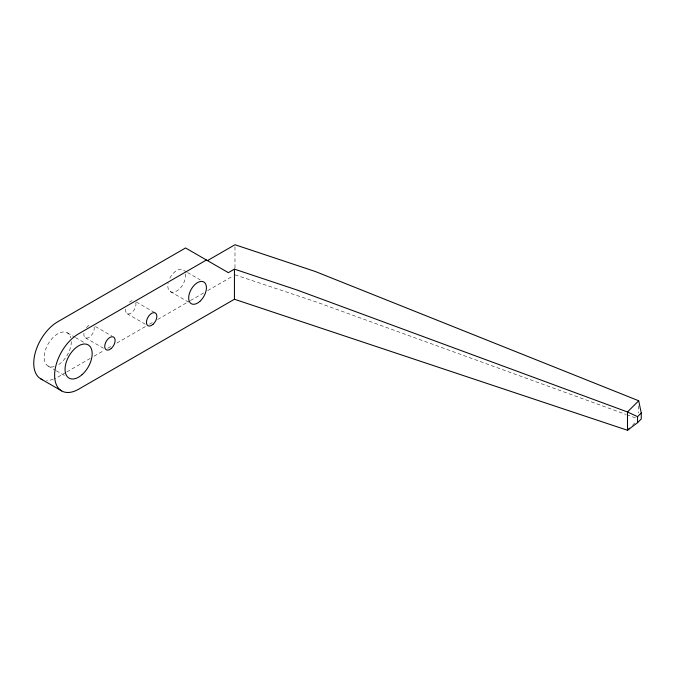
<?xml version="1.0" encoding="UTF-8"?>
<svg xmlns="http://www.w3.org/2000/svg" width="675" height="675" viewBox="0 0 675 675"><rect width="100%" height="100%" fill="white"/><g stroke="black" fill="none" stroke-linecap="round" stroke-linejoin="round"><path stroke-width="0.51" stroke-dasharray="3.38 2.53" d="M632.391 425.368L635.892 421.867M65.931 372.448L57.746 377.173A33.936 19.592 -60 0 1 54.169 378.928M66.833 371.925L90.467 358.282M94.103 356.181L104.102 350.409M107.738 348.308L111.375 346.216M116.826 343.06L145.91 326.27M149.546 324.169L152.272 322.599M157.722 319.452L189.54 301.084M190.443 300.561L204.078 292.688M207.714 290.587L233.162 275.898M234.984 274.843L315.293 301.615L625.835 414.399M626.822 414.754L635.723 417.985M186.587 272.025L182.959 269.933A12.538 7.239 -60 0 0 169.315 279.366M187.498 272.548L200.197 279.88M170.412 291.659L188.561 302.13M136.282 301.953L154.432 312.432M127.094 313.689L145.235 324.16M95.453 326.573L111.788 336.007M85.362 337.778L103.503 348.258M67.34 332.851L74.596 337.044M75.499 337.567L84.578 342.807M48.153 366.078L55.418 370.263M56.32 370.786L65.391 376.026M638.693 405.852L638.693 412.965M234.984 246.805L234.984 268.616M94.087 326.928A7.374 4.261 -60 0 1 89.049 337.416A7.374 4.261 -60 0 1 84.004 332.741M86.442 327.679A7.374 4.261 -60 0 1 90.399 324.793M185.422 273.974A12.538 7.239 -60 0 1 176.302 291.246A12.538 7.239 -60 0 1 168.117 283.087M53.283 379.266A33.936 19.592 -60 0 1 46.659 380.438M54.236 366.618A19.178 11.078 -60 0 1 48.153 343.929A19.178 11.078 -60 0 1 70.85 337.846M71.314 341.634A19.178 11.078 -60 0 1 57.746 365.124M135.818 302.83A7.374 4.261 -60 0 1 130.781 313.318A7.374 4.261 -60 0 1 125.744 308.644M129.431 302.257A7.374 4.261 -60 0 1 132.131 300.696"/><path stroke-width="1.01" d="M207.461 260.618L234.984 244.73L315.293 271.493L638.693 400.764L627.48 411.969L627.488 430.27L234.436 299.253L78.612 389.222A33.936 19.592 -60 0 1 54.616 375.368A33.936 19.592 -60 0 1 78.612 333.804L206.423 260.01M629.589 428.169L627.488 430.27L637.563 422.685L637.563 416.661L641.25 412.973L638.693 400.764M637.563 422.685L641.25 418.998L641.25 412.973M637.563 416.661L627.48 411.969L296.848 289.938L234.436 269.139L228.336 272.658L185.557 247.961L57.746 321.756A33.936 19.592 -60 0 0 35.125 353.27A33.936 19.592 -60 0 0 42.643 379.713M40.778 378.852L61.644 390.901M234.436 269.139L234.436 299.253M111.265 348.477A7.374 4.261 -60 0 0 113.602 337.053A7.374 4.261 -60 0 0 104.878 344.79A7.374 4.261 -60 0 0 111.265 348.477M199.851 301.404A12.538 7.239 -60 0 0 203.825 281.981A12.538 7.239 -60 0 0 188.983 295.135A12.538 7.239 -60 0 0 199.851 301.404M82.122 374.608A19.178 11.078 -60 0 0 88.206 344.9A19.178 11.078 -60 0 0 65.509 365.023A19.178 11.078 -60 0 0 82.122 374.608M152.997 324.38A7.374 4.261 -60 0 0 155.334 312.955A7.374 4.261 -60 0 0 146.61 320.692A7.374 4.261 -60 0 0 152.997 324.38"/></g></svg>
